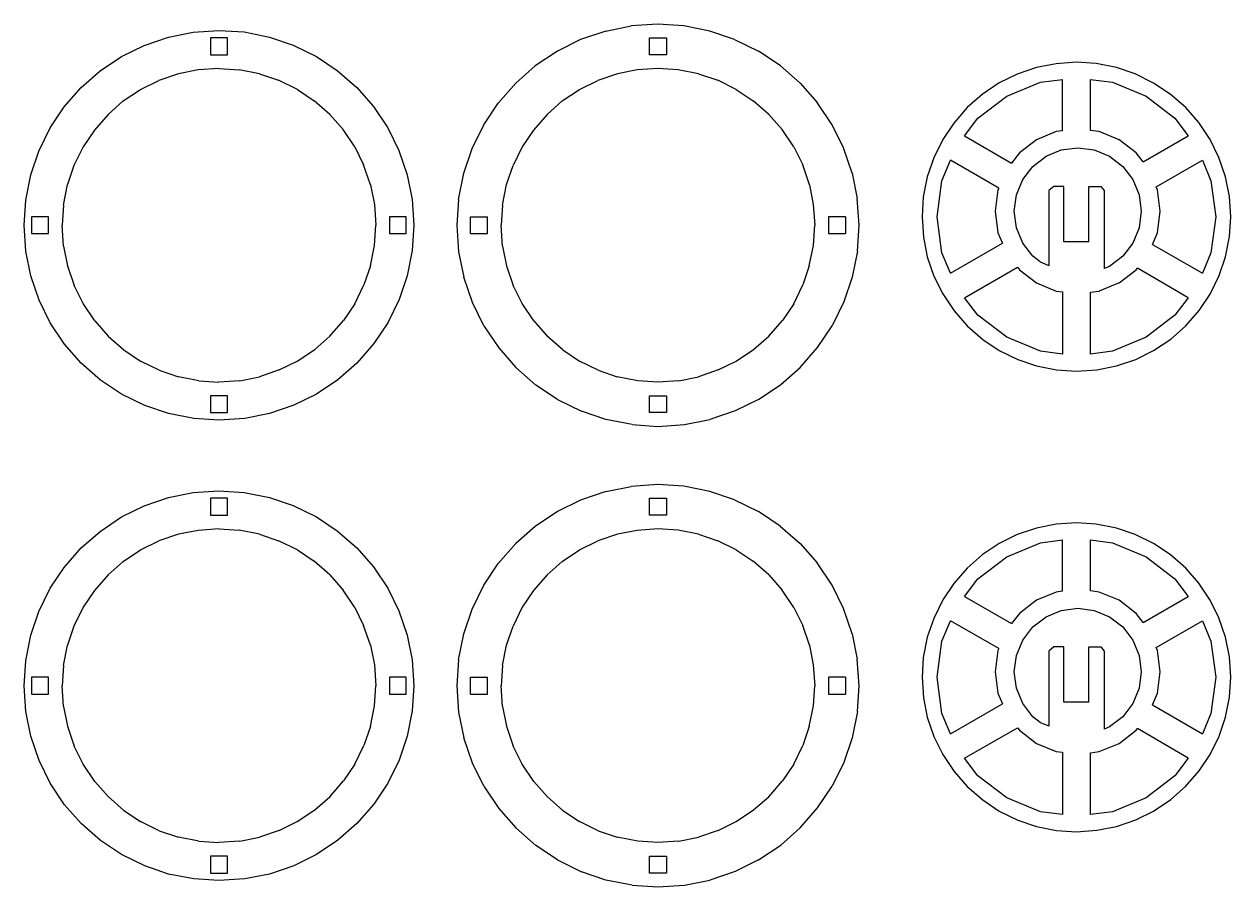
# Model space of a CAD drawing. Extents: x -2494 to 2494, y -1959 to 1959.
# Drawn here: x -1595 to -450, y 234 to 1053 of the extents above; entities that cross this region are included whole.
import ezdxf

# ---------------------------------------------------------------- set-up
doc = ezdxf.new("R2010")
doc.units = 0
doc.header["$MEASUREMENT"] = 0
doc.layers.get('0').update_dxf_attribs({"linetype": 'CONTINUOUS'})

msp = doc.modelspace()

# ---------------------------------------------------------------- linework, layer by layer
for p, q in [((-1458, 1040.3), (-1434.6, 1045)), ((-1434.6, 1045), (-1410.2, 1046.6)), ((-1410.2, 1046.6), (-1386.3, 1045.1)), ((-1386.3, 1045.1), (-1362.3, 1040.3)), ((-1042.8, 1046), (-1066.8, 1037.9)), ((-1042.8, 1046), (-1018.7, 1050.9)), ((-993.4, 1052.5), (-1018.7, 1050.9)), ((-968.8, 1051), (-993.4, 1052.5)), ((-944, 1046), (-968.8, 1051)), ((-920.7, 1038.1), (-944, 1046)), ((-1502.6, 1021.8), (-1481.2, 1032.4)), ((-1481.2, 1032.4), (-1458, 1040.3)), ((-1418.1, 1039.5), (-1418.1, 1023.5)), ((-1402.1, 1039.5), (-1418.1, 1039.5)), ((-1402.1, 1023.5), (-1402.1, 1039.5)), ((-1362.3, 1040.3), (-1339.7, 1032.7)), ((-1339.7, 1032.7), (-1317.7, 1021.8)), ((-1066.8, 1037.9), (-1088.8, 1027)), ((-1001.4, 1039.5), (-985.4, 1039.5)), ((-1001.4, 1023.5), (-1001.4, 1039.5)), ((-985.4, 1039.5), (-985.4, 1023.5)), ((-920.7, 1038.1), (-898, 1027)), ((-1523, 1008.2), (-1502.6, 1021.8)), ((-1418.1, 1023.5), (-1402.1, 1023.5)), ((-1317.7, 1021.8), (-1297.8, 1008.6)), ((-1088.8, 1027), (-1109.9, 1012.9)), ((-985.4, 1023.5), (-1001.4, 1023.5)), ((-877.5, 1013.3), (-898, 1027)), ((-1540.9, 992.5), (-1523, 1008.2)), ((-1429.9, 1009.2), (-1448.6, 1005.4)), ((-1410.1, 1010.5), (-1429.9, 1009.2)), ((-1410.1, 1010.5), (-1391, 1009.3)), ((-1371.6, 1005.4), (-1391, 1009.3)), ((-1297.8, 1008.6), (-1279.4, 992.4)), ((-1109.9, 1012.9), (-1128.4, 996.6)), ((-1013.1, 1009.2), (-1031.9, 1005.4)), ((-993.4, 1010.5), (-1013.1, 1009.2)), ((-974.3, 1009.3), (-993.4, 1010.5)), ((-954.8, 1005.4), (-974.3, 1009.3)), ((-877.5, 1013.3), (-858.4, 996.6)), ((-634, 1011.3), (-652.5, 1005)), ((-615.5, 1015), (-634, 1011.3)), ((-596.1, 1016.3), (-615.5, 1015)), ((-577.3, 1015.1), (-596.1, 1016.3)), ((-558.1, 1011.3), (-577.3, 1015.1)), ((-540.3, 1005.3), (-558.1, 1011.3)), ((-1484.5, 990.6), (-1467.4, 999.1)), ((-1448.6, 1005.4), (-1467.4, 999.1)), ((-1371.6, 1005.4), (-1353.5, 999.3)), ((-1335.7, 990.5), (-1353.5, 999.3)), ((-1067.8, 990.6), (-1050.6, 999.1)), ((-1031.9, 1005.4), (-1050.6, 999.1)), ((-954.8, 1005.4), (-936.7, 999.3)), ((-919, 990.5), (-936.7, 999.3)), ((-669.4, 996.7), (-685.6, 985.8)), ((-652.5, 1005), (-669.4, 996.7)), ((-662.2, 984.2), (-630.3, 997.4)), ((-630.3, 997.4), (-609.5, 1000.1)), ((-609.5, 951.3), (-609.5, 1000.1)), ((-582.7, 951.7), (-582.7, 1000.1)), ((-582.7, 1000.1), (-561.9, 997.4)), ((-561.9, 997.4), (-530, 984.2)), ((-522.8, 996.6), (-540.3, 1005.3)), ((-1557.1, 974), (-1540.9, 992.5)), ((-1501, 979.6), (-1484.5, 990.6)), ((-1335.7, 990.5), (-1319.8, 979.9)), ((-1279.4, 992.4), (-1263.6, 974.5)), ((-1128.4, 996.6), (-1145, 977.6)), ((-1084.2, 979.6), (-1067.8, 990.6)), ((-919, 990.5), (-903, 979.9)), ((-858.4, 996.6), (-842.2, 978.1)), ((-685.6, 985.8), (-699.7, 973.4)), ((-507.1, 986.2), (-522.8, 996.6)), ((-492.4, 973.3), (-507.1, 986.2)), ((-1570.3, 954.2), (-1557.1, 974)), ((-1501, 979.6), (-1515.4, 966.9)), ((-1304.9, 966.9), (-1319.8, 979.9)), ((-1263.6, 974.5), (-1250, 954.1)), ((-1158.7, 957.1), (-1145, 977.6)), ((-1084.2, 979.6), (-1098.6, 966.9)), ((-888.1, 966.9), (-903, 979.9)), ((-828.1, 957.1), (-842.2, 978.1)), ((-689.6, 963.2), (-662.2, 984.2)), ((-530, 984.2), (-502.6, 963.2)), ((-1515.4, 966.9), (-1528.4, 952)), ((-1304.9, 966.9), (-1292.3, 952.5)), ((-1098.6, 966.9), (-1111.7, 952)), ((-888.1, 966.9), (-875.5, 952.5)), ((-699.7, 973.4), (-712.6, 958.7)), ((-702.3, 946.5), (-689.6, 963.2)), ((-502.6, 963.2), (-489.9, 946.5)), ((-480, 959.2), (-492.4, 973.3)), ((-1581.2, 932.1), (-1570.3, 954.2)), ((-1528.4, 952), (-1539, 936.1)), ((-1281.2, 936), (-1292.3, 952.5)), ((-1250, 954.1), (-1239.4, 932.7)), ((-1169.9, 934.4), (-1158.7, 957.1)), ((-1111.7, 952), (-1122.3, 936.1)), ((-864.5, 936), (-875.5, 952.5)), ((-817.2, 935), (-828.1, 957.1)), ((-712.6, 958.7), (-723, 943.1)), ((-609.5, 951.3), (-615.2, 950.6)), ((-574.6, 950.6), (-582.7, 951.7)), ((-469.1, 943), (-480, 959.2)), ((-723, 943.1), (-731.6, 925.5)), ((-702.3, 946.5), (-657.7, 920.7)), ((-634.1, 942.8), (-650.3, 930.3)), ((-615.2, 950.6), (-634.1, 942.8)), ((-555.7, 942.8), (-574.6, 950.6)), ((-539.5, 930.3), (-555.7, 942.8)), ((-532.9, 921.7), (-489.9, 946.5)), ((-460.8, 926.1), (-469.1, 943)), ((-1588.8, 909.5), (-1581.2, 932.1)), ((-1539, 936.1), (-1547.8, 918.3)), ((-1281.2, 936), (-1272.8, 918.9)), ((-1239.4, 932.7), (-1231.5, 909.5)), ((-1177.8, 911.1), (-1169.9, 934.4)), ((-1122.3, 936.1), (-1131, 918.3)), ((-864.5, 936), (-856, 918.9)), ((-809, 911.1), (-817.2, 935)), ((-650.3, 930.3), (-657.7, 920.7)), ((-625, 927.1), (-610.5, 933.1)), ((-610.5, 933.1), (-594.9, 935.2)), ((-594.9, 935.2), (-579.3, 933.1)), ((-579.3, 933.1), (-564.7, 927.1)), ((-532.9, 921.7), (-539.5, 930.3)), ((-1547.8, 918.3), (-1553.9, 900.2)), ((-1266.4, 900.1), (-1272.8, 918.9)), ((-1137.2, 900.2), (-1131, 918.3)), ((-849.6, 900.1), (-856, 918.9)), ((-731.6, 925.5), (-737.7, 907.7)), ((-723.8, 903.9), (-715.7, 923.3)), ((-669.9, 896.9), (-715.7, 923.3)), ((-647.1, 905), (-637.5, 917.5)), ((-637.5, 917.5), (-625, 927.1)), ((-564.7, 927.1), (-552.2, 917.5)), ((-552.2, 917.5), (-542.6, 905)), ((-520.4, 898), (-476.5, 923.3)), ((-476.5, 923.3), (-468.4, 903.9)), ((-454.5, 907.6), (-460.8, 926.1)), ((-1593.6, 885.5), (-1588.8, 909.5)), ((-1231.5, 909.5), (-1226.8, 886.1)), ((-1182.7, 886.2), (-1177.8, 911.1)), ((-809, 911.1), (-804.2, 886.9)), ((-737.7, 907.7), (-741.5, 888.6)), ((-653.1, 890.5), (-647.1, 905)), ((-542.6, 905), (-536.6, 890.5)), ((-450.8, 889.1), (-454.5, 907.6)), ((-1557.8, 880.8), (-1553.9, 900.2)), ((-1266.4, 900.1), (-1262.6, 881.4)), ((-1141, 880.8), (-1137.2, 900.2)), ((-849.6, 900.1), (-845.9, 881.4)), ((-728.3, 869.7), (-723.8, 903.9)), ((-670.6, 895.2), (-673.3, 874.9)), ((-669.9, 896.9), (-670.6, 895.2)), ((-617.7, 898.6), (-622.4, 894.5)), ((-622.4, 894.5), (-622.4, 823.4)), ((-608.1, 898.6), (-617.7, 898.6)), ((-608.1, 845.9), (-608.1, 898.6)), ((-584.2, 845.9), (-584.2, 898.6)), ((-584.2, 898.6), (-572.8, 898.6)), ((-572.8, 898.6), (-569.8, 894.5)), ((-569.8, 894.5), (-569.8, 820.6)), ((-519.2, 895.2), (-520.4, 898)), ((-516.5, 874.9), (-519.2, 895.2)), ((-468.4, 903.9), (-463.9, 869.7)), ((-1595.1, 861.7), (-1593.6, 885.5)), ((-1226.8, 886.1), (-1225.2, 861.7)), ((-1182.7, 886.2), (-1184.3, 861.7)), ((-802.5, 861.7), (-804.2, 886.9)), ((-741.5, 888.6), (-742.7, 869.8)), ((-655.2, 874.9), (-653.1, 890.5)), ((-536.6, 890.5), (-534.6, 874.9)), ((-449.5, 869.7), (-450.8, 889.1)), ((-1557.8, 880.8), (-1559, 861.7)), ((-1262.6, 881.4), (-1261.3, 861.6)), ((-1141, 880.8), (-1142.2, 861.7)), ((-845.9, 881.4), (-844.6, 861.6)), ((-673.3, 874.9), (-670.6, 854.6)), ((-653.1, 859.3), (-655.2, 874.9)), ((-534.6, 874.9), (-536.6, 859.3)), ((-519.2, 854.6), (-516.5, 874.9)), ((-1593.5, 837.2), (-1595.1, 861.7)), ((-1588, 869.7), (-1588, 853.7)), ((-1572, 869.7), (-1588, 869.7)), ((-1572, 853.7), (-1572, 869.7)), ((-1557.7, 841.9), (-1559, 861.7)), ((-1262.6, 842.5), (-1261.3, 861.6)), ((-1248.3, 869.7), (-1248.3, 853.7)), ((-1232.3, 869.7), (-1248.3, 869.7)), ((-1232.3, 853.7), (-1232.3, 869.7)), ((-1225.2, 861.7), (-1226.7, 837.8)), ((-1184.3, 861.7), (-1182.6, 836.4)), ((-1171.3, 853.7), (-1171.3, 869.7)), ((-1171.3, 869.7), (-1155.3, 869.7)), ((-1155.3, 853.7), (-1155.3, 869.7)), ((-1140.9, 841.9), (-1142.2, 861.7)), ((-845.8, 842.5), (-844.6, 861.6)), ((-831.5, 869.7), (-831.5, 853.7)), ((-815.5, 869.7), (-831.5, 869.7)), ((-815.5, 869.7), (-815.5, 853.7)), ((-804.1, 837.1), (-802.5, 861.7)), ((-742.7, 869.8), (-741.4, 850.3)), ((-723.8, 835.5), (-728.3, 869.7)), ((-647.1, 844.7), (-653.1, 859.3)), ((-536.6, 859.3), (-542.6, 844.7)), ((-463.9, 869.7), (-468.4, 835.5)), ((-450.7, 850.9), (-449.5, 869.7)), ((-1588, 853.7), (-1572, 853.7)), ((-1248.3, 853.7), (-1232.3, 853.7)), ((-1171.3, 853.7), (-1155.3, 853.7)), ((-831.5, 853.7), (-815.5, 853.7)), ((-741.4, 850.3), (-737.7, 831.8)), ((-670.6, 854.6), (-666.4, 844.6)), ((-523.8, 843.4), (-519.2, 854.6)), ((-454.5, 831.7), (-450.7, 850.9)), ((-1588.8, 813.8), (-1593.5, 837.2)), ((-1557.7, 841.9), (-1553.9, 823.2)), ((-1266.4, 823.1), (-1262.6, 842.5)), ((-1226.7, 837.8), (-1231.5, 813.8)), ((-1182.6, 836.4), (-1177.8, 812.3)), ((-1140.9, 841.9), (-1137.2, 823.2)), ((-849.7, 823.1), (-845.8, 842.5)), ((-804.1, 837.1), (-809, 812.3)), ((-715.7, 816.1), (-666.4, 844.6)), ((-637.5, 832.2), (-647.1, 844.7)), ((-584.2, 845.9), (-608.1, 845.9)), ((-542.6, 844.7), (-552.2, 832.2)), ((-523.8, 843.4), (-476.5, 816.1)), ((-737.7, 831.8), (-731.4, 813.4)), ((-715.7, 816.1), (-723.8, 835.5)), ((-630.5, 826.8), (-637.5, 832.2)), ((-630.5, 826.8), (-622.4, 823.4)), ((-552.2, 832.2), (-564.7, 822.6)), ((-468.4, 835.5), (-476.5, 816.1)), ((-460.6, 813.9), (-454.5, 831.7)), ((-1580.9, 790.6), (-1588.8, 813.8)), ((-1553.9, 823.2), (-1547.5, 804.4)), ((-1266.4, 823.1), (-1272.5, 805)), ((-1231.5, 813.8), (-1239.1, 791.2)), ((-1137.2, 823.2), (-1130.8, 804.4)), ((-849.7, 823.1), (-855.8, 805)), ((-702.3, 792.9), (-652.2, 821.9)), ((-652.2, 821.9), (-650.3, 819.5)), ((-650.3, 819.5), (-634.1, 807)), ((-564.7, 822.6), (-569.8, 820.6)), ((-555.7, 807), (-539.5, 819.5)), ((-539.5, 819.5), (-538.3, 820.9)), ((-489.9, 792.9), (-538.3, 820.9)), ((-469.2, 796.4), (-460.6, 813.9)), ((-1539.1, 787.3), (-1547.5, 804.4)), ((-1281.3, 787.2), (-1272.5, 805)), ((-1169.6, 788.3), (-1177.8, 812.3)), ((-1122.3, 787.3), (-1130.8, 804.4)), ((-864.5, 787.2), (-855.8, 805)), ((-809, 812.3), (-816.9, 788.9)), ((-731.4, 813.4), (-723.1, 796.5)), ((-634.1, 807), (-615.2, 799.2)), ((-555.7, 807), (-574.6, 799.2)), ((-1570.3, 769.2), (-1580.9, 790.6)), ((-1239.1, 791.2), (-1250, 769.2)), ((-723.1, 796.5), (-712.2, 780.3)), ((-689.6, 776.3), (-702.3, 792.9)), ((-615.2, 799.2), (-609.5, 798.4)), ((-609.5, 798.4), (-609.5, 739.3)), ((-582.7, 798.1), (-574.6, 799.2)), ((-582.7, 739.3), (-582.7, 798.1)), ((-489.9, 792.9), (-502.6, 776.3)), ((-479.6, 780.7), (-469.2, 796.4)), ((-1528.1, 770.8), (-1539.1, 787.3)), ((-1281.3, 787.2), (-1291.9, 771.3)), ((-1158.7, 766.2), (-1169.6, 788.3)), ((-1111.3, 770.8), (-1122.3, 787.3)), ((-864.5, 787.2), (-875.1, 771.3)), ((-816.9, 788.9), (-828.1, 766.2)), ((-712.2, 780.3), (-699.8, 766.1)), ((-492.5, 766), (-479.6, 780.7)), ((-1556.7, 748.8), (-1570.3, 769.2)), ((-1528.1, 770.8), (-1515.4, 756.5)), ((-1304.9, 756.4), (-1291.9, 771.3)), ((-1250, 769.2), (-1263.2, 749.3)), ((-1111.3, 770.8), (-1098.7, 756.5)), ((-888.2, 756.4), (-875.1, 771.3)), ((-662.2, 755.3), (-689.6, 776.3)), ((-502.6, 776.3), (-530, 755.3)), ((-1515.4, 756.5), (-1500.5, 743.4)), ((-1319.3, 743.8), (-1304.9, 756.4)), ((-1158.7, 766.2), (-1144.6, 745.2)), ((-1083.8, 743.4), (-1098.7, 756.5)), ((-902.6, 743.8), (-888.2, 756.4)), ((-841.8, 745.7), (-828.1, 766.2)), ((-699.8, 766.1), (-685.1, 753.2)), ((-506.6, 753.6), (-492.5, 766)), ((-1541, 730.9), (-1556.7, 748.8)), ((-1263.2, 749.3), (-1279.4, 730.9)), ((-1144.6, 745.2), (-1128.4, 726.7)), ((-858.4, 726.7), (-841.8, 745.7)), ((-685.1, 753.2), (-669.4, 742.8)), ((-630.3, 742.1), (-662.2, 755.3)), ((-530, 755.3), (-561.9, 742.1)), ((-522.8, 742.8), (-506.6, 753.6)), ((-1500.5, 743.4), (-1484.6, 732.8)), ((-1335.8, 732.7), (-1319.3, 743.8)), ((-1083.8, 743.4), (-1067.9, 732.8)), ((-919, 732.7), (-902.6, 743.8)), ((-669.4, 742.8), (-651.9, 734.2)), ((-651.9, 734.2), (-634.1, 728.1)), ((-609.5, 739.3), (-630.3, 742.1)), ((-561.9, 742.1), (-582.7, 739.3)), ((-558.2, 728.1), (-539.7, 734.4)), ((-539.7, 734.4), (-522.8, 742.8)), ((-1522.5, 714.7), (-1541, 730.9)), ((-1466.8, 724), (-1484.6, 732.8)), ((-1466.8, 724), (-1448.7, 717.9)), ((-1352.9, 724.3), (-1371.7, 717.9)), ((-1352.9, 724.3), (-1335.8, 732.7)), ((-1279.4, 730.9), (-1297.3, 715.1)), ((-1128.4, 726.7), (-1109.3, 710)), ((-1050.1, 724), (-1067.9, 732.8)), ((-1050.1, 724), (-1032, 717.9)), ((-936.2, 724.3), (-954.9, 717.9)), ((-936.2, 724.3), (-919, 732.7)), ((-876.9, 710.4), (-858.4, 726.7)), ((-634.1, 728.1), (-614.9, 724.4)), ((-614.9, 724.4), (-596.1, 723.1)), ((-596.1, 723.1), (-576.7, 724.4)), ((-576.7, 724.4), (-558.2, 728.1)), ((-1502.6, 701.5), (-1522.5, 714.7)), ((-1429.3, 714.1), (-1448.7, 717.9)), ((-1429.3, 714.1), (-1410.2, 712.8)), ((-1390.4, 714.1), (-1410.2, 712.8)), ((-1390.4, 714.1), (-1371.7, 717.9)), ((-1297.3, 715.1), (-1317.7, 701.5)), ((-1012.5, 714.1), (-1032, 717.9)), ((-993.5, 712.8), (-1012.5, 714.1)), ((-973.7, 714.1), (-993.5, 712.8)), ((-973.7, 714.1), (-954.9, 717.9)), ((-898, 696.3), (-876.9, 710.4)), ((-1480.6, 690.7), (-1502.6, 701.5)), ((-1418.1, 699.8), (-1418.1, 683.8)), ((-1402.1, 699.8), (-1418.1, 699.8)), ((-1402.1, 683.8), (-1402.1, 699.8)), ((-1317.7, 701.5), (-1339.1, 690.9)), ((-1088.9, 696.4), (-1109.3, 710)), ((-1001.4, 699.8), (-985.4, 699.8)), ((-1001.4, 683.8), (-1001.4, 699.8)), ((-985.4, 699.8), (-985.4, 683.8)), ((-1458, 683), (-1480.6, 690.7)), ((-1339.1, 690.9), (-1362.3, 683)), ((-1088.9, 696.4), (-1066.1, 685.2)), ((-898, 696.3), (-920.1, 685.4)), ((-1434, 678.2), (-1458, 683)), ((-1410.2, 676.7), (-1434, 678.2)), ((-1418.1, 683.8), (-1402.1, 683.8)), ((-1385.7, 678.3), (-1410.2, 676.7)), ((-1362.3, 683), (-1385.7, 678.3)), ((-1042.8, 677.3), (-1066.1, 685.2)), ((-1018, 672.4), (-1042.8, 677.3)), ((-985.4, 683.8), (-1001.4, 683.8)), ((-968.2, 672.5), (-944, 677.3)), ((-920.1, 685.4), (-944, 677.3)), ((-1018, 672.4), (-993.4, 670.8)), ((-993.4, 670.8), (-968.2, 672.5)), ((-1458, 603.3), (-1434.6, 607.9)), ((-1434.6, 607.9), (-1410.2, 609.6)), ((-1410.2, 609.6), (-1386.3, 608)), ((-1386.3, 608), (-1362.3, 603.3)), ((-1042.8, 609), (-1066.8, 600.8)), ((-1042.8, 609), (-1018.7, 613.8)), ((-993.4, 615.5), (-1018.7, 613.8)), ((-968.8, 613.9), (-993.4, 615.5)), ((-944, 609), (-968.8, 613.9)), ((-920.7, 601.1), (-944, 609)), ((-1481.2, 595.4), (-1458, 603.3)), ((-1402.1, 602.5), (-1418.1, 602.5)), ((-1418.1, 602.5), (-1418.1, 586.5)), ((-1402.1, 586.5), (-1402.1, 602.5)), ((-1362.3, 603.3), (-1339.7, 595.6)), ((-1066.8, 600.8), (-1088.8, 589.9)), ((-1001.4, 602.5), (-985.4, 602.5)), ((-1001.4, 586.5), (-1001.4, 602.5)), ((-985.4, 602.5), (-985.4, 586.5)), ((-920.7, 601.1), (-898, 589.9)), ((-1523, 571.1), (-1502.6, 584.8)), ((-1502.6, 584.8), (-1481.2, 595.4)), ((-1418.1, 586.5), (-1402.1, 586.5)), ((-1339.7, 595.6), (-1317.7, 584.8)), ((-1317.7, 584.8), (-1297.8, 571.5)), ((-1088.8, 589.9), (-1109.9, 575.8)), ((-985.4, 586.5), (-1001.4, 586.5)), ((-877.5, 576.2), (-898, 589.9)), ((-1410.1, 573.4), (-1429.9, 572.1)), ((-1410.1, 573.4), (-1391, 572.2)), ((-1109.9, 575.8), (-1128.4, 559.6)), ((-993.4, 573.4), (-1013.1, 572.1)), ((-974.3, 572.2), (-993.4, 573.4)), ((-877.5, 576.2), (-858.4, 559.6)), ((-634, 574.3), (-652.5, 568)), ((-615.5, 578), (-634, 574.3)), ((-596.1, 579.2), (-615.5, 578)), ((-577.3, 578), (-596.1, 579.2)), ((-558.1, 574.2), (-577.3, 578)), ((-540.3, 568.2), (-558.1, 574.2)), ((-1540.9, 555.4), (-1523, 571.1)), ((-1484.5, 553.5), (-1467.4, 562)), ((-1448.6, 568.4), (-1467.4, 562)), ((-1429.9, 572.1), (-1448.6, 568.4)), ((-1371.6, 568.4), (-1391, 572.2)), ((-1371.6, 568.4), (-1353.5, 562.2)), ((-1335.7, 553.5), (-1353.5, 562.2)), ((-1297.8, 571.5), (-1279.4, 555.4)), ((-1067.8, 553.5), (-1050.6, 562)), ((-1031.9, 568.4), (-1050.6, 562)), ((-1013.1, 572.1), (-1031.9, 568.4)), ((-954.8, 568.4), (-974.3, 572.2)), ((-954.8, 568.4), (-936.7, 562.2)), ((-919, 553.5), (-936.7, 562.2)), ((-652.5, 568), (-669.4, 559.6)), ((-630.3, 560.3), (-609.5, 563.1)), ((-609.5, 514.3), (-609.5, 563.1)), ((-582.7, 514.6), (-582.7, 563.1)), ((-582.7, 563.1), (-561.9, 560.3)), ((-522.8, 559.6), (-540.3, 568.2)), ((-1557.1, 536.9), (-1540.9, 555.4)), ((-1501, 542.5), (-1484.5, 553.5)), ((-1335.7, 553.5), (-1319.8, 542.9)), ((-1279.4, 555.4), (-1263.6, 537.5)), ((-1128.4, 559.6), (-1145, 540.5)), ((-1084.2, 542.5), (-1067.8, 553.5)), ((-919, 553.5), (-903, 542.9)), ((-858.4, 559.6), (-842.2, 541.1)), ((-669.4, 559.6), (-685.6, 548.8)), ((-662.2, 547.1), (-630.3, 560.3)), ((-561.9, 560.3), (-530, 547.1)), ((-507.1, 549.1), (-522.8, 559.6)), ((-1501, 542.5), (-1515.4, 529.9)), ((-1304.9, 529.8), (-1319.8, 542.9)), ((-1158.7, 520), (-1145, 540.5)), ((-1084.2, 542.5), (-1098.6, 529.9)), ((-888.1, 529.8), (-903, 542.9)), ((-828.1, 520), (-842.2, 541.1)), ((-685.6, 548.8), (-699.7, 536.3)), ((-689.6, 526.1), (-662.2, 547.1)), ((-530, 547.1), (-502.6, 526.1)), ((-492.4, 536.3), (-507.1, 549.1)), ((-1570.3, 517.1), (-1557.1, 536.9)), ((-1515.4, 529.9), (-1528.4, 515)), ((-1304.9, 529.8), (-1292.3, 515.4)), ((-1263.6, 537.5), (-1250, 517.1)), ((-1098.6, 529.9), (-1111.7, 515)), ((-888.1, 529.8), (-875.5, 515.4)), ((-699.7, 536.3), (-712.6, 521.7)), ((-480, 522.1), (-492.4, 536.3)), ((-1581.2, 495.1), (-1570.3, 517.1)), ((-1250, 517.1), (-1239.4, 495.7)), ((-1169.9, 497.3), (-1158.7, 520)), ((-817.2, 498), (-828.1, 520)), ((-712.6, 521.7), (-723, 506)), ((-702.3, 509.4), (-689.6, 526.1)), ((-502.6, 526.1), (-489.9, 509.4)), ((-469.1, 505.9), (-480, 522.1)), ((-1528.4, 515), (-1539, 499.1)), ((-1281.2, 499), (-1292.3, 515.4)), ((-1111.7, 515), (-1122.3, 499.1)), ((-864.5, 499), (-875.5, 515.4)), ((-723, 506), (-731.6, 488.5)), ((-702.3, 509.4), (-657.7, 483.6)), ((-634.1, 505.7), (-650.3, 493.2)), ((-615.2, 513.5), (-634.1, 505.7)), ((-609.5, 514.3), (-615.2, 513.5)), ((-574.6, 513.5), (-582.7, 514.6)), ((-555.7, 505.7), (-574.6, 513.5)), ((-539.5, 493.2), (-555.7, 505.7)), ((-532.9, 484.6), (-489.9, 509.4)), ((-460.8, 489), (-469.1, 505.9)), ((-1588.8, 472.5), (-1581.2, 495.1)), ((-1539, 499.1), (-1547.8, 481.3)), ((-1281.2, 499), (-1272.8, 481.8)), ((-1239.4, 495.7), (-1231.5, 472.5)), ((-1177.8, 474), (-1169.9, 497.3)), ((-1122.3, 499.1), (-1131, 481.3)), ((-864.5, 499), (-856, 481.8)), ((-809, 474), (-817.2, 498)), ((-650.3, 493.2), (-657.7, 483.6)), ((-625, 490.1), (-610.5, 496.1)), ((-610.5, 496.1), (-594.9, 498.1)), ((-594.9, 498.1), (-579.3, 496.1)), ((-579.3, 496.1), (-564.7, 490.1)), ((-532.9, 484.6), (-539.5, 493.2)), ((-1547.8, 481.3), (-1553.9, 463.2)), ((-1266.4, 463.1), (-1272.8, 481.8)), ((-1137.2, 463.2), (-1131, 481.3)), ((-849.6, 463.1), (-856, 481.8)), ((-731.6, 488.5), (-737.7, 470.6)), ((-723.8, 466.9), (-715.7, 486.3)), ((-669.9, 459.8), (-715.7, 486.3)), ((-637.5, 480.5), (-625, 490.1)), ((-564.7, 490.1), (-552.2, 480.5)), ((-520.4, 460.9), (-476.5, 486.3)), ((-476.5, 486.3), (-468.4, 466.9)), ((-454.5, 470.6), (-460.8, 489)), ((-1593.6, 448.4), (-1588.8, 472.5)), ((-1231.5, 472.5), (-1226.8, 449.1)), ((-1182.7, 449.2), (-1177.8, 474)), ((-809, 474), (-804.2, 449.8)), ((-737.7, 470.6), (-741.5, 451.5)), ((-647.1, 468), (-637.5, 480.5)), ((-552.2, 480.5), (-542.6, 468)), ((-450.8, 452.1), (-454.5, 470.6)), ((-1557.8, 443.7), (-1553.9, 463.2)), ((-1266.4, 463.1), (-1262.6, 444.3)), ((-1141, 443.7), (-1137.2, 463.2)), ((-849.6, 463.1), (-845.9, 444.3)), ((-728.3, 432.7), (-723.8, 466.9)), ((-669.9, 459.8), (-670.6, 458.1)), ((-653.1, 453.4), (-647.1, 468)), ((-617.7, 461.5), (-622.4, 457.4)), ((-608.1, 461.5), (-617.7, 461.5)), ((-608.1, 408.9), (-608.1, 461.5)), ((-584.2, 461.5), (-572.8, 461.5)), ((-584.2, 408.9), (-584.2, 461.5)), ((-572.8, 461.5), (-569.8, 457.4)), ((-542.6, 468), (-536.6, 453.4)), ((-519.2, 458.1), (-520.4, 460.9)), ((-468.4, 466.9), (-463.9, 432.7)), ((-1595.1, 424.6), (-1593.6, 448.4)), ((-1226.8, 449.1), (-1225.2, 424.6)), ((-1182.7, 449.2), (-1184.3, 424.6)), ((-802.5, 424.6), (-804.2, 449.8)), ((-741.5, 451.5), (-742.7, 432.7)), ((-670.6, 458.1), (-673.3, 437.8)), ((-655.2, 437.8), (-653.1, 453.4)), ((-622.4, 457.4), (-622.4, 386.4)), ((-569.8, 457.4), (-569.8, 383.5)), ((-536.6, 453.4), (-534.6, 437.8)), ((-516.5, 437.8), (-519.2, 458.1)), ((-449.5, 432.6), (-450.8, 452.1)), ((-1557.8, 443.7), (-1559, 424.6)), ((-1262.6, 444.3), (-1261.3, 424.6)), ((-1141, 443.7), (-1142.2, 424.6)), ((-845.9, 444.3), (-844.6, 424.6)), ((-673.3, 437.8), (-670.6, 417.5)), ((-653.1, 422.2), (-655.2, 437.8)), ((-534.6, 437.8), (-536.6, 422.2)), ((-519.2, 417.5), (-516.5, 437.8)), ((-1593.5, 400.1), (-1595.1, 424.6)), ((-1588, 432.6), (-1588, 416.6)), ((-1572, 432.6), (-1588, 432.6)), ((-1572, 416.6), (-1572, 432.6)), ((-1557.7, 404.9), (-1559, 424.6)), ((-1262.6, 405.5), (-1261.3, 424.6)), ((-1232.3, 432.6), (-1248.3, 432.6)), ((-1248.3, 432.6), (-1248.3, 416.6)), ((-1232.3, 416.6), (-1232.3, 432.6)), ((-1225.2, 424.6), (-1226.7, 400.8)), ((-1184.3, 424.6), (-1182.6, 399.4)), ((-1171.3, 416.6), (-1171.3, 432.6)), ((-1171.3, 432.6), (-1155.3, 432.6)), ((-1155.3, 416.6), (-1155.3, 432.6)), ((-1140.9, 404.9), (-1142.2, 424.6)), ((-845.8, 405.5), (-844.6, 424.6)), ((-831.5, 432.6), (-831.5, 416.6)), ((-815.5, 432.6), (-831.5, 432.6)), ((-815.5, 432.6), (-815.5, 416.6)), ((-804.1, 400), (-802.5, 424.6)), ((-742.7, 432.7), (-741.4, 413.2)), ((-723.8, 398.4), (-728.3, 432.7)), ((-463.9, 432.7), (-468.4, 398.4)), ((-450.7, 413.8), (-449.5, 432.6)), ((-1588, 416.6), (-1572, 416.6)), ((-1248.3, 416.6), (-1232.3, 416.6)), ((-1171.3, 416.6), (-1155.3, 416.6)), ((-831.5, 416.6), (-815.5, 416.6)), ((-741.4, 413.2), (-737.7, 394.8)), ((-670.6, 417.5), (-666.4, 407.5)), ((-647.1, 407.7), (-653.1, 422.2)), ((-536.6, 422.2), (-542.6, 407.7)), ((-523.8, 406.4), (-519.2, 417.5)), ((-454.5, 394.7), (-450.7, 413.8)), ((-1557.7, 404.9), (-1553.9, 386.1)), ((-1266.4, 386), (-1262.6, 405.5)), ((-1140.9, 404.9), (-1137.2, 386.1)), ((-849.7, 386), (-845.8, 405.5)), ((-715.7, 379), (-666.4, 407.5)), ((-637.5, 395.2), (-647.1, 407.7)), ((-584.2, 408.9), (-608.1, 408.9)), ((-542.6, 407.7), (-552.2, 395.2)), ((-523.8, 406.4), (-476.5, 379)), ((-1588.8, 376.7), (-1593.5, 400.1)), ((-1226.7, 400.8), (-1231.5, 376.7)), ((-1182.6, 399.4), (-1177.8, 375.2)), ((-804.1, 400), (-809, 375.2)), ((-737.7, 394.8), (-731.4, 376.3)), ((-715.7, 379), (-723.8, 398.4)), ((-630.5, 389.7), (-637.5, 395.2)), ((-630.5, 389.7), (-622.4, 386.4)), ((-552.2, 395.2), (-564.7, 385.6)), ((-468.4, 398.4), (-476.5, 379)), ((-460.6, 376.8), (-454.5, 394.7)), ((-1553.9, 386.1), (-1547.5, 367.4)), ((-1266.4, 386), (-1272.5, 367.9)), ((-1137.2, 386.1), (-1130.8, 367.4)), ((-849.7, 386), (-855.8, 367.9)), ((-702.3, 355.9), (-652.2, 384.8)), ((-652.2, 384.8), (-650.3, 382.4)), ((-650.3, 382.4), (-634.1, 369.9)), ((-564.7, 385.6), (-569.8, 383.5)), ((-555.7, 369.9), (-539.5, 382.4)), ((-539.5, 382.4), (-538.3, 383.9)), ((-489.9, 355.9), (-538.3, 383.9)), ((-1580.9, 353.5), (-1588.8, 376.7)), ((-1539.1, 350.2), (-1547.5, 367.4)), ((-1281.3, 350.1), (-1272.5, 367.9)), ((-1231.5, 376.7), (-1239.1, 354.1)), ((-1169.6, 351.2), (-1177.8, 375.2)), ((-1122.3, 350.2), (-1130.8, 367.4)), ((-864.5, 350.1), (-855.8, 367.9)), ((-809, 375.2), (-816.9, 351.9)), ((-731.4, 376.3), (-723.1, 359.4)), ((-634.1, 369.9), (-615.2, 362.1)), ((-574.6, 362.1), (-555.7, 369.9)), ((-469.2, 359.3), (-460.6, 376.8)), ((-723.1, 359.4), (-712.2, 343.2)), ((-689.6, 339.2), (-702.3, 355.9)), ((-615.2, 362.1), (-609.5, 361.4)), ((-609.5, 361.4), (-609.5, 302.3)), ((-582.7, 361), (-574.6, 362.1)), ((-582.7, 302.3), (-582.7, 361)), ((-489.9, 355.9), (-502.6, 339.2)), ((-479.6, 343.7), (-469.2, 359.3)), ((-1570.3, 332.1), (-1580.9, 353.5)), ((-1528.1, 333.8), (-1539.1, 350.2)), ((-1281.3, 350.1), (-1291.9, 334.2)), ((-1239.1, 354.1), (-1250, 332.1)), ((-1158.7, 329.2), (-1169.6, 351.2)), ((-1111.3, 333.8), (-1122.3, 350.2)), ((-864.5, 350.1), (-875.1, 334.2)), ((-816.9, 351.9), (-828.1, 329.2)), ((-1528.1, 333.8), (-1515.4, 319.4)), ((-1304.9, 319.3), (-1291.9, 334.2)), ((-1111.3, 333.8), (-1098.7, 319.4)), ((-888.2, 319.3), (-875.1, 334.2)), ((-712.2, 343.2), (-699.8, 329)), ((-662.2, 318.2), (-689.6, 339.2)), ((-502.6, 339.2), (-530, 318.2)), ((-492.5, 329), (-479.6, 343.7)), ((-1556.7, 311.7), (-1570.3, 332.1)), ((-1250, 332.1), (-1263.2, 312.3)), ((-1158.7, 329.2), (-1144.6, 308.1)), ((-841.8, 308.7), (-828.1, 329.2)), ((-699.8, 329), (-685.1, 316.2)), ((-506.6, 316.5), (-492.5, 329)), ((-1541, 293.8), (-1556.7, 311.7)), ((-1515.4, 319.4), (-1500.5, 306.3)), ((-1319.3, 306.7), (-1304.9, 319.3)), ((-1263.2, 312.3), (-1279.4, 293.8)), ((-1083.8, 306.3), (-1098.7, 319.4)), ((-902.6, 306.7), (-888.2, 319.3)), ((-685.1, 316.2), (-669.4, 305.7)), ((-630.3, 305), (-662.2, 318.2)), ((-530, 318.2), (-561.9, 305)), ((-522.8, 305.7), (-506.6, 316.5)), ((-1500.5, 306.3), (-1484.6, 295.7)), ((-1335.8, 295.7), (-1319.3, 306.7)), ((-1144.6, 308.1), (-1128.4, 289.6)), ((-1083.8, 306.3), (-1067.9, 295.7)), ((-919, 295.7), (-902.6, 306.7)), ((-858.4, 289.6), (-841.8, 308.7)), ((-669.4, 305.7), (-651.9, 297.1)), ((-609.5, 302.3), (-630.3, 305)), ((-561.9, 305), (-582.7, 302.3)), ((-539.7, 297.3), (-522.8, 305.7)), ((-1522.5, 277.7), (-1541, 293.8)), ((-1466.8, 287), (-1484.6, 295.7)), ((-1466.8, 287), (-1448.7, 280.8)), ((-1352.9, 287.2), (-1371.7, 280.8)), ((-1352.9, 287.2), (-1335.8, 295.7)), ((-1279.4, 293.8), (-1297.3, 278.1)), ((-1128.4, 289.6), (-1109.3, 273)), ((-1050.1, 287), (-1067.9, 295.7)), ((-1050.1, 287), (-1032, 280.8)), ((-936.2, 287.2), (-954.9, 280.8)), ((-936.2, 287.2), (-919, 295.7)), ((-876.9, 273.4), (-858.4, 289.6)), ((-651.9, 297.1), (-634.1, 291.1)), ((-634.1, 291.1), (-614.9, 287.3)), ((-614.9, 287.3), (-596.1, 286.1)), ((-596.1, 286.1), (-576.7, 287.4)), ((-576.7, 287.4), (-558.2, 291.1)), ((-558.2, 291.1), (-539.7, 297.3)), ((-1502.6, 264.4), (-1522.5, 277.7)), ((-1429.3, 277), (-1448.7, 280.8)), ((-1429.3, 277), (-1410.2, 275.8)), ((-1390.4, 277.1), (-1410.2, 275.8)), ((-1390.4, 277.1), (-1371.7, 280.8)), ((-1297.3, 278.1), (-1317.7, 264.4)), ((-1012.5, 277), (-1032, 280.8)), ((-993.5, 275.8), (-1012.5, 277)), ((-973.7, 277.1), (-993.5, 275.8)), ((-973.7, 277.1), (-954.9, 280.8)), ((-1480.6, 253.6), (-1502.6, 264.4)), ((-1317.7, 264.4), (-1339.1, 253.8)), ((-1088.9, 259.3), (-1109.3, 273)), ((-898, 259.3), (-876.9, 273.4)), ((-1458, 245.9), (-1480.6, 253.6)), ((-1402.1, 262.7), (-1418.1, 262.7)), ((-1418.1, 262.7), (-1418.1, 246.7)), ((-1402.1, 246.7), (-1402.1, 262.7)), ((-1339.1, 253.8), (-1362.3, 245.9)), ((-1088.9, 259.3), (-1066.1, 248.1)), ((-1001.4, 246.7), (-1001.4, 262.7)), ((-1001.4, 262.7), (-985.4, 262.7)), ((-985.4, 262.7), (-985.4, 246.7)), ((-898, 259.3), (-920.1, 248.4)), ((-1434, 241.2), (-1458, 245.9)), ((-1410.2, 239.6), (-1434, 241.2)), ((-1418.1, 246.7), (-1402.1, 246.7)), ((-1385.7, 241.3), (-1410.2, 239.6)), ((-1362.3, 245.9), (-1385.7, 241.3)), ((-1042.8, 240.2), (-1066.1, 248.1)), ((-985.4, 246.7), (-1001.4, 246.7)), ((-920.1, 248.4), (-944, 240.2)), ((-1018, 235.3), (-1042.8, 240.2)), ((-1018, 235.3), (-993.4, 233.7)), ((-993.4, 233.7), (-968.2, 235.4)), ((-968.2, 235.4), (-944, 240.2))]:
    msp.add_line(p, q)

doc.saveas('drawing.dxf')
